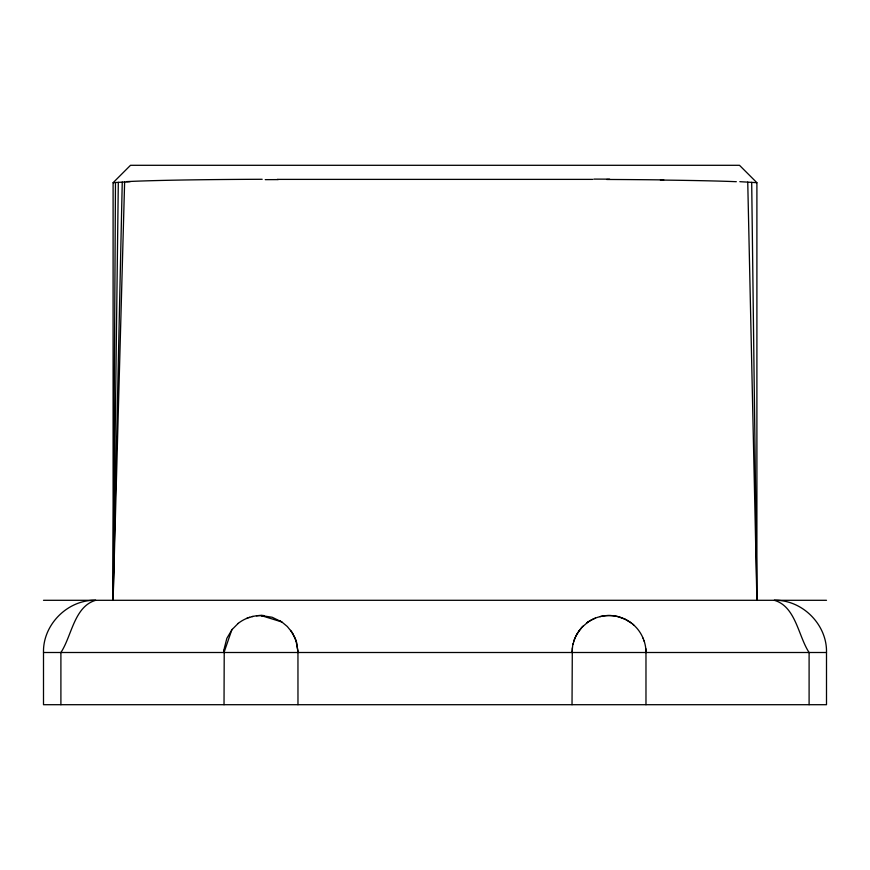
<?xml version="1.0" encoding="UTF-8"?>
<svg xmlns="http://www.w3.org/2000/svg" width="870" height="870" viewBox="0 0 870 870"><rect width="100%" height="100%" fill="white"/><g stroke="black" fill="none" stroke-linecap="round" stroke-linejoin="round"><path stroke-width="1.3" d="M124.627 181.96L113.111 600.3L115.471 182.526L130.174 181.667M224.025 704.7L224.232 648.618L226.842 638.341L232.17 629.358M572.025 704.7L572.319 647.867M809.1 704.7L809.1 652.5C798.279 636.22 795.843 606.455 774.3 600.3C802.216 599.561 827.239 624.584 826.5 652.5L826.5 704.7L43.5 704.7L43.5 652.5C42.76 624.584 67.784 599.561 95.7 600.3C74.157 606.455 71.721 636.22 60.9 652.5L60.9 704.7M572.025 652.5L572.688 645.496L574.548 639.069M747.743 182.102L756.9 600.3L756.9 182.7L739.5 165.3L130.5 165.3L113.1 182.7L113.1 600.3L118.309 182.341M113.1 600.3L122.257 182.102M224.025 651.913L224.134 649.596M572.906 644.485L573.167 643.376M573.754 641.331L573.939 640.755M224.025 652.5L231.822 629.793L238.239 623.355M574.102 640.287L576.081 635.665M574.657 638.787L575.277 637.34M575.548 636.753L578.833 631.12M576.364 635.122L577.125 633.762M577.31 633.447L581.932 627.313L587.729 622.257M579.018 630.859L581.399 627.89M581.617 627.661L583.139 626.074M238.032 623.518C245.133 617.82 254.377 615.068 263.447 615.525M586.739 622.974L587.511 622.409M587.761 622.235L589.599 621.017M588.022 622.05L588.805 621.528M589.077 621.354L590.132 620.701M589.99 620.788L593.416 618.972M590.404 620.538L591.48 619.94M592.035 619.647L594.264 618.592M593.699 618.842C601.801 615.123 611.262 614.503 619.777 617.135M246.536 618.472L247.384 618.124M594.536 618.472L595.385 618.124M248.516 617.7L249.657 617.308M113.154 182.689L115.471 182.526M277.291 179.383L592.709 179.383M43.5 600.3L826.5 600.3M43.5 652.5L826.5 652.5M739.826 181.667L756.846 182.689M291.874 632.153L287.307 626.52L281.847 621.963L261 615.525A72.819 51.482 -90 0 0 256.454 615.808M620.343 617.308L624.301 618.842M624.584 618.972L625.965 619.647M626.52 619.94L627.596 620.538M627.868 620.701L630.239 622.235M279.868 620.701L280.662 621.191M281.847 621.963L272.125 617.243L261 615.525A72.819 51.482 90 0 1 263.838 615.634M630.489 622.409C640.102 629.173 646.051 640.755 645.975 652.5L645.975 704.7M631.25 622.963L625.117 619.222L618.342 616.721A72.775 51.46 90 0 0 599.952 616.667M632.729 624.149L633.751 625.03M290.613 630.358L294.593 637.057M292.037 632.414L292.69 633.447M292.875 633.762L296.246 641.331M294.723 637.34L295.343 638.787M643.104 638.199L643.343 638.787M295.452 639.069L295.865 640.179M295.963 640.472L297.953 651.336L297.975 704.7M644.061 640.755L644.246 641.331M296.333 641.614L296.572 642.419M296.681 642.789L297.975 652.011M645.768 648.552L645.975 652.5M751.691 182.341L756.9 600.3M126.596 181.623A173.173 4.013 0 0 1 262.185 179.285M265.219 179.644A180.34 2.316 -0.1 0 1 278.226 179.601M593.851 179.1A180.427 2.838 0.1 0 1 609.631 179.155M606.694 179.47A173.913 3.654 0.1 0 1 663.766 179.905M660.428 180.057A172.989 3.73 0 0 1 736.335 181.7M251.941 616.645A72.819 51.482 -90 0 1 253.072 616.384"/></g></svg>
